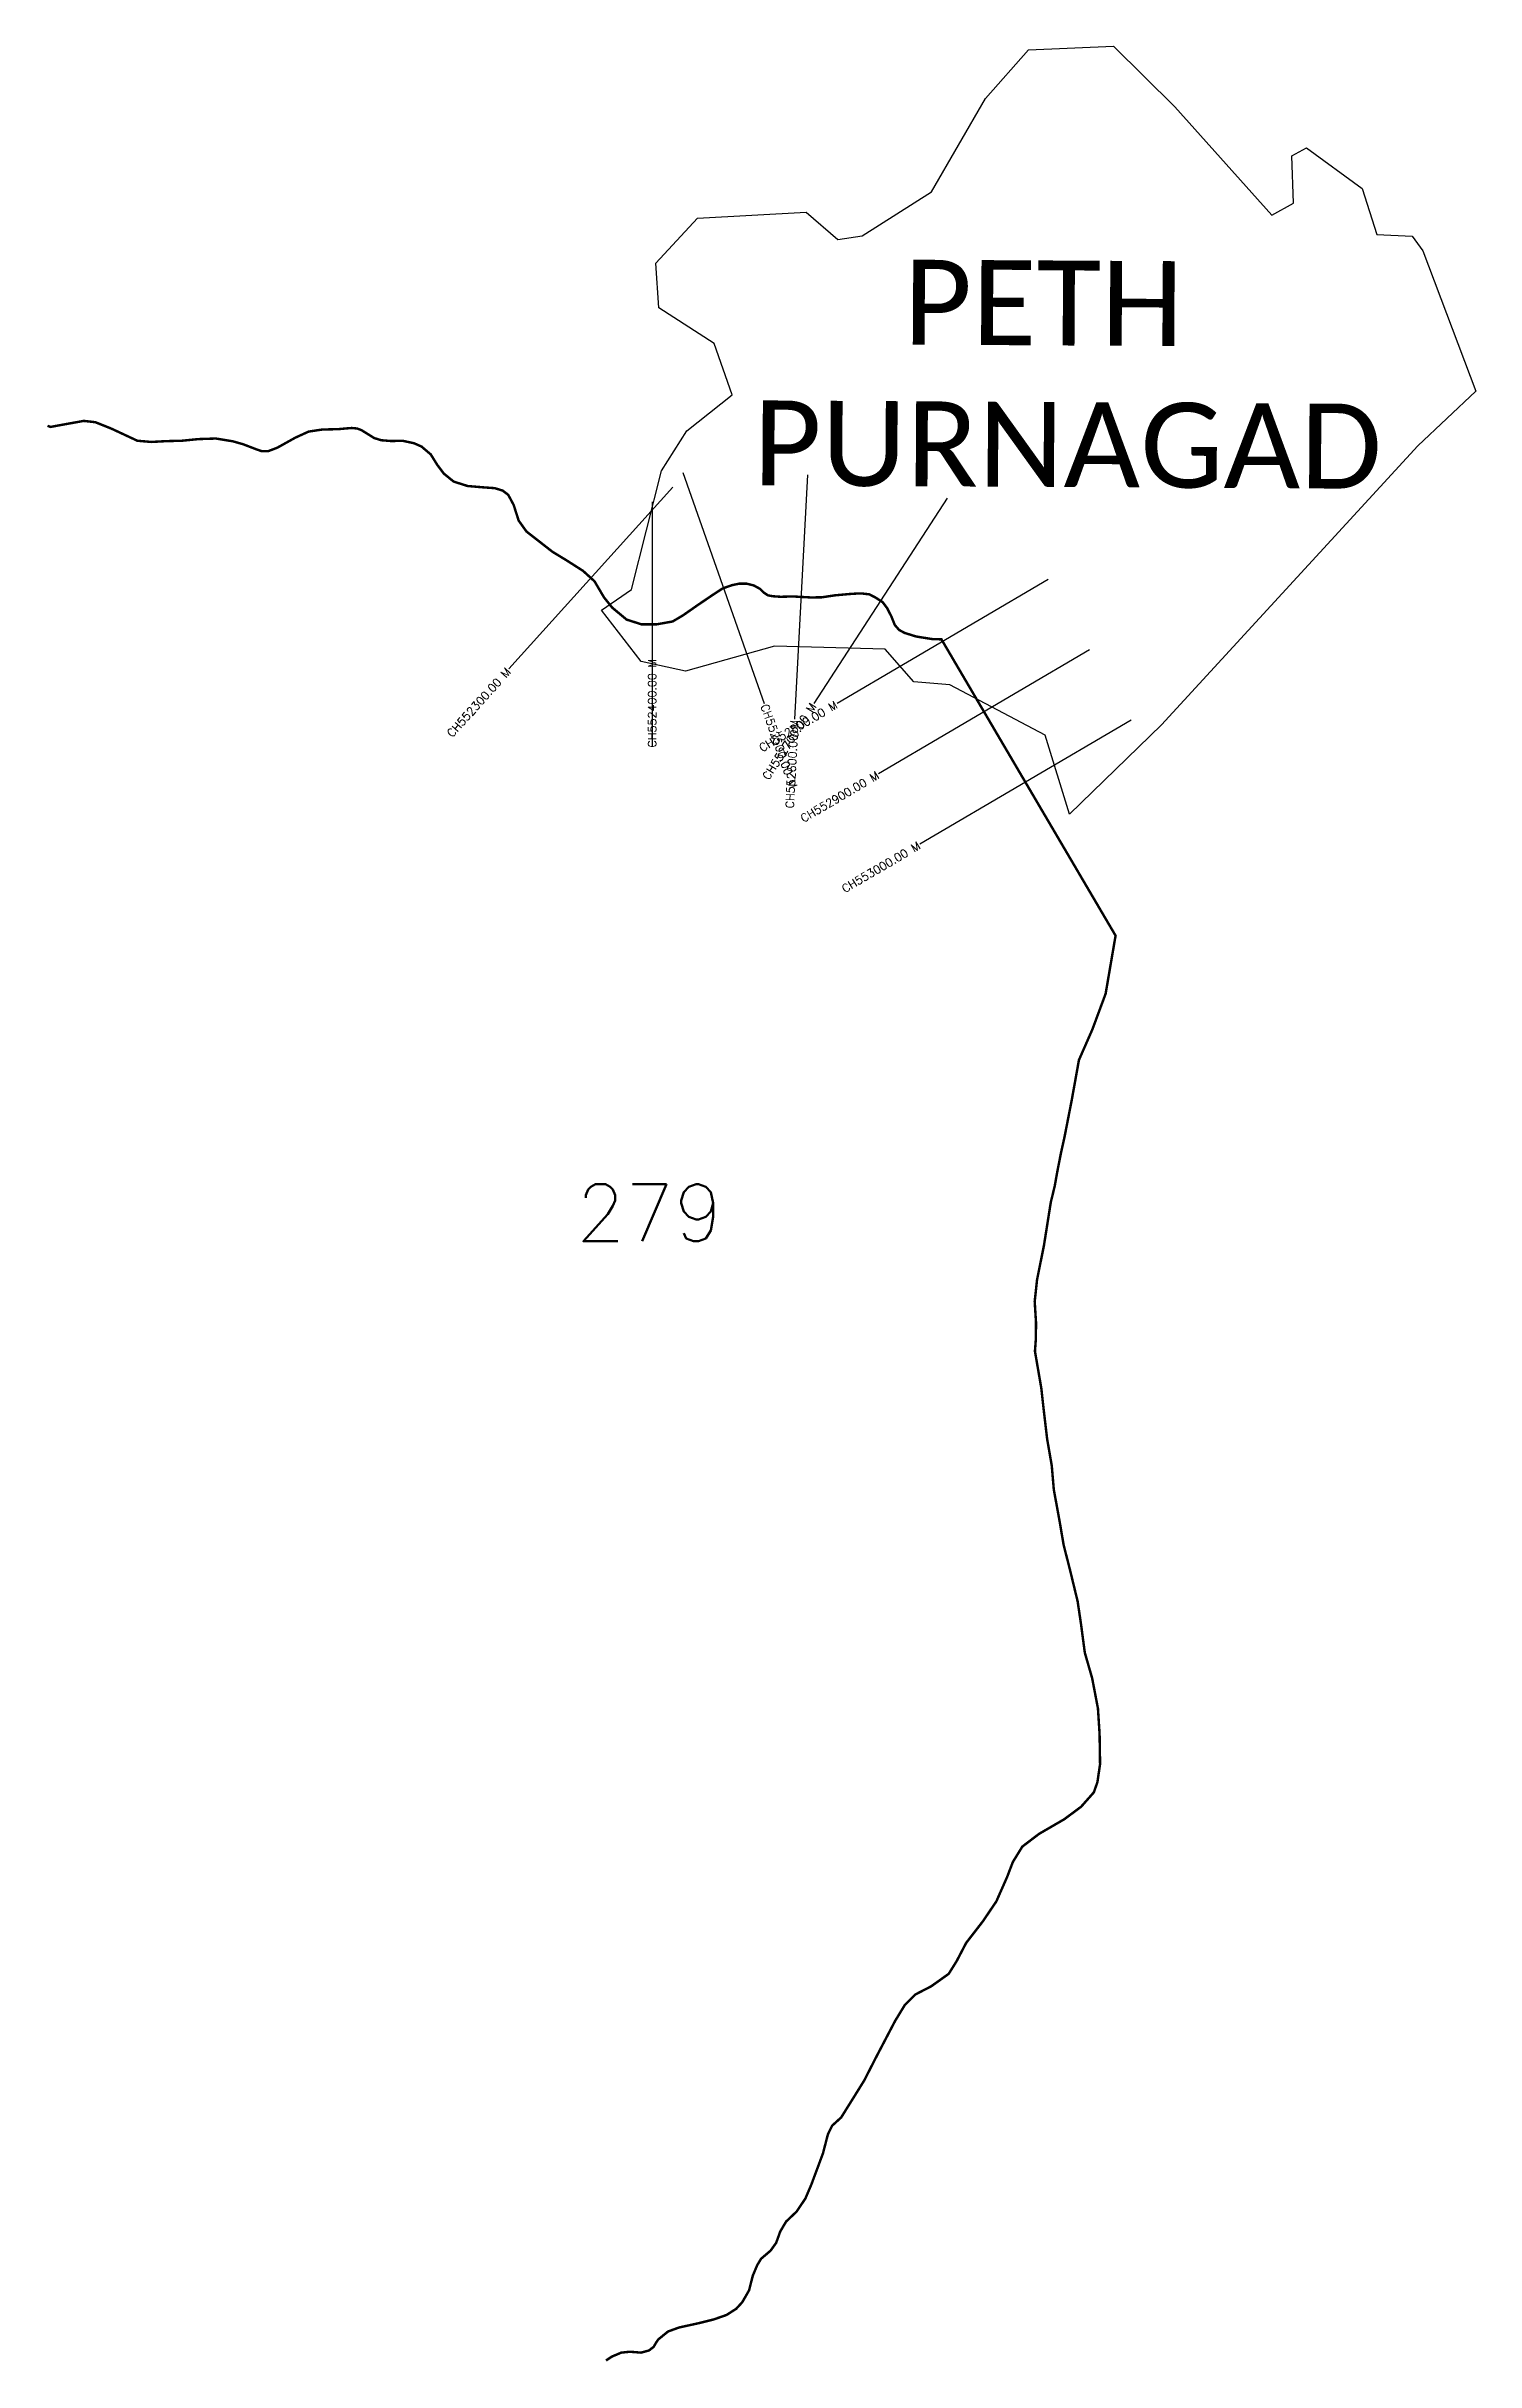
# Model space of a CAD drawing. Header units: metres. Extents: x 319365 to 321116, y 1856855 to 1859692.
import ezdxf
from ezdxf.enums import TextEntityAlignment as Align

# ---------------------------------------------------------------- set-up
doc = ezdxf.new("R2010")
doc.units = ezdxf.units.M
for name, color, linetype in [('CS', 134, 'Continuous'), ('CSMark', 6, 'Continuous'), ('NATURALLY PROTECTED', 3, 'Continuous'), ('village', 3, 'Continuous'), ('VILLAGE NAME', 250, 'Continuous')]:
    doc.layers.add(name, color=color, linetype=linetype)
doc.styles.get("Standard").update_dxf_attribs({"font": 'simplex.shx'})

msp = doc.modelspace()

# ---------------------------------------------------------------- linework, layer by layer
at = {"color": 6, "flags": 128}
msp.add_lwpolyline([(320568.7, 1859687.2), (320672.8, 1859691.6)], dxfattribs=at)
at = {"layer": 'CS'}
for p, q in [((320145.1, 1859169.2), (320244.5, 1858886.2)), ((320297.5, 1859166.7), (320281.6, 1858867.2)), ((320132.8, 1859151.5), (319931.9, 1858928.7)), ((320107.3, 1859133.3), (320107.3, 1858833.3)), ((320468.7, 1859138.1), (320305.5, 1858886.4)), ((320592.7, 1859038.2), (320334.1, 1858886.3)), ((320643.4, 1858952), (320384.7, 1858800)), ((320694.1, 1858865.8), (320435.4, 1858713.8))]:
    msp.add_line(p, q, dxfattribs=at)
at = {"layer": 'NATURALLY PROTECTED', "const_width": 3, "flags": 128}
msp.add_lwpolyline([(319366.5, 1859226.6), (319370.1, 1859225.2), (319384.7, 1859227.9), (319410.9, 1859232.6), (319425.1, 1859231), (319445, 1859223), (319476.5, 1859208.3), (319493.5, 1859206.8), (319511.8, 1859207.8), (319531.3, 1859208.3), (319551.3, 1859210.3), (319572.7, 1859211), (319593.5, 1859207.6), (319606.4, 1859203.9), (319621.5, 1859198.1), (319629.1, 1859195.4), (319636.6, 1859195.4), (319648.1, 1859199.8), (319670, 1859212), (319686.4, 1859219.5), (319703, 1859222), (319723, 1859222.5), (319733, 1859223.4), (319739.1, 1859223.9), (319745.8, 1859223.3), (319751.1, 1859221.3), (319760.8, 1859215.3), (319766.7, 1859211.6), (319775.4, 1859208.9), (319788, 1859207.9), (319801.2, 1859208.3), (319815.3, 1859205.3), (319824.7, 1859201.2), (319836.1, 1859191.5), (319844.1, 1859178.6), (319852.2, 1859167.9), (319864.2, 1859158.2), (319881.3, 1859152.8), (319901.4, 1859151.1), (319914.5, 1859150.2), (319924.2, 1859147.2), (319931, 1859142), (319937.6, 1859129.7), (319943.8, 1859110.4), (319953.3, 1859097.1), (319985.1, 1859072.3), (320003.3, 1859061.2), (320022.6, 1859048.9), (320036.7, 1859036.1), (320048.4, 1859016.3), (320058.3, 1859003.9), (320076.1, 1858989.1), (320094.4, 1858983.3), (320112.6, 1858983.3), (320132.4, 1858986.8), (320145.4, 1858994.5), (320163, 1859006.8), (320180.7, 1859018.8), (320193.7, 1859027.3), (320205.1, 1859031.3), (320214.2, 1859033.2), (320222.9, 1859033.2), (320231.8, 1859031), (320239.7, 1859026.7), (320244.2, 1859022.2), (320249.2, 1859018.9), (320254.8, 1859017.8), (320264.7, 1859017.1), (320279.7, 1859017.5), (320301.3, 1859016.3), (320314.9, 1859016.4), (320331.5, 1859018.9), (320350.7, 1859020.6), (320357.4, 1859021), (320364.6, 1859021.1), (320373.4, 1859020.1), (320380.8, 1859016.3), (320389.8, 1859010.5), (320395.4, 1859003), (320400.5, 1858992.9), (320404.7, 1858982.5), (320409.9, 1858976.5), (320416.7, 1858972.8), (320430.9, 1858968.4), (320451.6, 1858965.1), (320461.8, 1858965), (320675.2, 1858601.9), (320663, 1858530.7), (320646.7, 1858486.8), (320630.3, 1858449.5), (320621.5, 1858400.5), (320612.5, 1858354.5), (320608.2, 1858335.2), (320603.8, 1858312.8), (320600.6, 1858294.9), (320595.8, 1858275.1), (320587.4, 1858222.1), (320579, 1858180.5), (320576.1, 1858153.6), (320577.7, 1858127.8), (320577.5, 1858107.4), (320576.4, 1858092.7), (320578.8, 1858078.7), (320584.2, 1858047.4), (320586.9, 1858022.9), (320591.3, 1857985.4), (320597, 1857952.5), (320599.5, 1857923.2), (320606.3, 1857886.1), (320611.6, 1857855.1), (320619.3, 1857825), (320628.7, 1857786.2), (320632.9, 1857758), (320637.5, 1857723.3), (320646.5, 1857692.1), (320653.6, 1857654.9), (320655.6, 1857623.9), (320656.2, 1857586.7), (320652.9, 1857564.5), (320648.5, 1857552.1), (320632.9, 1857534.5), (320612.4, 1857519.3), (320581.4, 1857501.3), (320560.9, 1857485.7), (320549.3, 1857466.8), (320542.3, 1857448.5), (320529.1, 1857418.6), (320512.6, 1857394.2), (320492.1, 1857367.7), (320480.4, 1857345.3), (320470.7, 1857329.8), (320449.2, 1857314.5), (320429.6, 1857304.4), (320416.8, 1857291.4), (320405.1, 1857272.2), (320382.1, 1857228.3), (320367.1, 1857199), (320339, 1857153.9), (320327.9, 1857143.8), (320322.7, 1857133.2), (320316.7, 1857110), (320302.4, 1857071.6), (320295.2, 1857054.7), (320284.4, 1857038.6), (320271.4, 1857026.2), (320264.3, 1857014.1), (320259.3, 1857000.2), (320252.5, 1856990.7), (320240.8, 1856980.7), (320236.2, 1856973.1), (320230.7, 1856960.1), (320226.1, 1856942), (320217.7, 1856927.4), (320210.3, 1856919.4), (320198.6, 1856911.9), (320182.9, 1856906.4), (320165.4, 1856902), (320140.3, 1856896.5), (320126.8, 1856891.6), (320114.9, 1856881.9), (320112.2, 1856878), (320109.3, 1856872.9), (320103.4, 1856868.3), (320093.7, 1856865.7), (320080.1, 1856866.8), (320069.5, 1856865.7), (320057.9, 1856860.8), (320050.8, 1856856.1)], dxfattribs=at)
at = {"layer": 'village', "color": 6}
for points in [[(320672.8, 1859691.6, 0), (320747.9, 1859617.3, 0), (320866.6, 1859484.5, 0), (320893.3, 1859499.5, 0), (320891.3, 1859557.4, 0), (320909.1, 1859567.3, 0), (320977.5, 1859517.2, 0), (320995.5, 1859461, 0), (321038.7, 1859458.9, 0), (321051.5, 1859440.9, 0), (321116.5, 1859269, 0), (321045.7, 1859202.1, 0), (320731.3, 1858860.4, 0), (320618.9, 1858750.7, 0), (320588.9, 1858847.6, 0), (320472.3, 1858909.3, 0), (320428.1, 1858913, 0), (320392.7, 1858953, 0), (320257.4, 1858956.5, 0), (320148.3, 1858925.9, 0), (320094, 1858937.7, 0), (320045.1, 1859000.5, 0), (320082.1, 1859026.1, 0)], [(320082.1, 1859026.1, 0), (320118.8, 1859171.4, 0), (320149.9, 1859220.5, 0), (320205.4, 1859264.5, 0), (320183.2, 1859327.5, 0), (320115.5, 1859371.1, 0), (320112, 1859425.7, 0), (320162.8, 1859481, 0), (320296.1, 1859488.4, 0), (320335, 1859455, 0), (320364.8, 1859459.2, 0), (320449.8, 1859513.1, 0), (320515.7, 1859627.7, 0), (320568.7, 1859687.2, 0)]]:
    msp.add_polyline3d(points, dxfattribs=at)

# ---------------------------------------------------------------- texts
at = {"insert": (320014.1, 1858297.4), "char_height": 70, "attachment_point": 1}
msp.add_mtext_dynamic_manual_height_columns('279', width=95.172, gutter_width=1, heights=[0], dxfattribs=at)
at = {"layer": 'CSMark'}
for s, rotation, p in [('CH552300.00 M', 47.9565, (319931.3, 1858927.9)), ('CH552800.00 M', 30.439, (320333.2, 1858885.8)), ('CH552700.00 M', 57.0423, (320305, 1858885.5)), ('CH552600.00 M', 86.9556, (320281.5, 1858866.2)), ('CH552900.00 M', 30.439, (320383.9, 1858799.5)), ('CH553000.00 M', 30.439, (320434.5, 1858713.3))]:
    msp.add_text(s, height=10, rotation=rotation, dxfattribs=at).set_placement(p, align=Align.MIDDLE_RIGHT)
for s, rotation, p in [('CH552400.00 M', 90, (320107.3, 1858832.3)), ('CH552500.00 M', 289.3518, (320244.8, 1858885.2))]:
    msp.add_text(s, height=10, rotation=rotation, dxfattribs=at).set_placement(p, align=Align.MIDDLE_LEFT)
at = {"layer": 'VILLAGE NAME', "insert": (320232.4, 1859431.2), "char_height": 104.042, "attachment_point": 1, "rotation": 359.6762}
msp.add_mtext_dynamic_manual_height_columns('{\\fCalibri|b0|i0|c0|p34;     PETH PURNAGAD}', width=673.122, gutter_width=520.2, heights=[0], dxfattribs=at)

doc.saveas('drawing.dxf')
